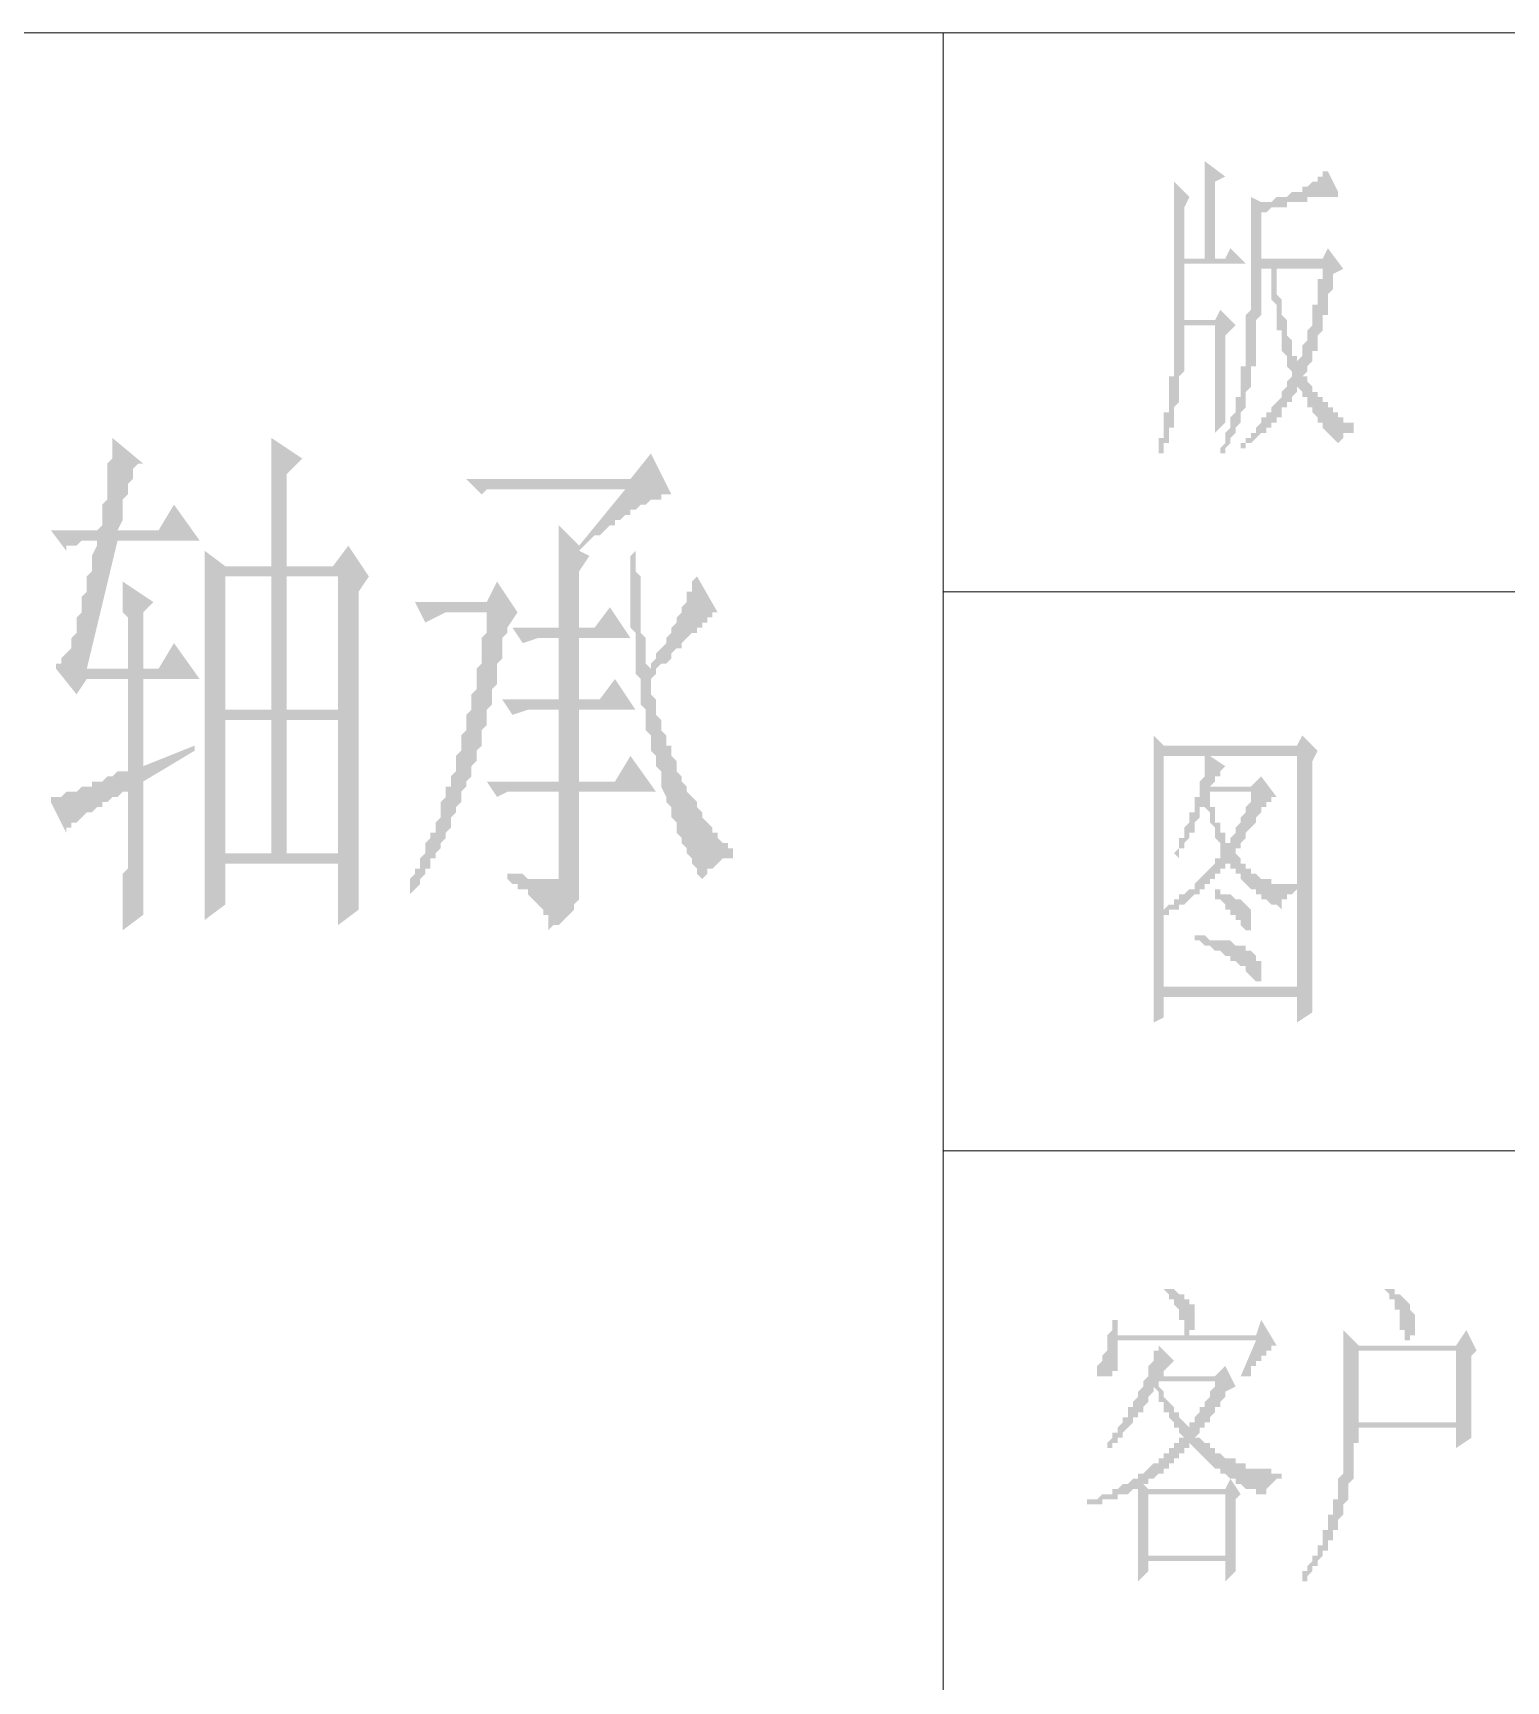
# Model space of a CAD drawing. Header units: millimetres. Extents: x 0 to 275, y 0 to 194.
# Drawn here: x 222.22 to 240.46, y 28.14 to 48.56 of the extents above; entities that cross this region are included whole.
import ezdxf

# ---------------------------------------------------------------- set-up
doc = ezdxf.new("R2010")
doc.units = ezdxf.units.MM

msp = doc.modelspace()

# ---------------------------------------------------------------- hatches: boundary and pattern name
h = msp.add_hatch(color=0)
h.paths.add_polyline_path([(236.728, 45.762333), (236.474, 45.762333), (236.474, 46.397333), (236.5375, 46.524333), (236.347, 46.714833), (236.347, 46.651333), (236.347, 46.587833), (236.347, 46.524333), (236.347, 46.460833), (236.347, 46.397333), (236.347, 46.333833), (236.347, 46.270333), (236.347, 46.206833), (236.347, 46.143333), (236.347, 46.079833), (236.347, 46.016333), (236.347, 45.952833), (236.347, 45.889333), (236.347, 45.825833), (236.347, 45.762333), (236.347, 45.698833), (236.347, 45.635333), (236.347, 45.571833), (236.347, 45.508333), (236.347, 45.444833), (236.347, 45.381333), (236.347, 45.317833), (236.347, 45.254333), (236.347, 45.190833), (236.347, 45.127333), (236.347, 45.063833), (236.347, 45.000333), (236.347, 44.936833), (236.347, 44.873333), (236.347, 44.809833), (236.347, 44.746333), (236.347, 44.682833), (236.347, 44.619333), (236.347, 44.555833), (236.347, 44.492333), (236.347, 44.428833), (236.347, 44.365333), (236.347, 44.301833), (236.2835, 44.301833), (236.2835, 44.238333), (236.2835, 44.174833), (236.2835, 44.111333), (236.2835, 44.047833), (236.2835, 43.984333), (236.2835, 43.920833), (236.2835, 43.857333), (236.22, 43.857333), (236.22, 43.793833), (236.22, 43.730333), (236.22, 43.666833), (236.22, 43.603333), (236.22, 43.539833), (236.1565, 43.539833), (236.1565, 43.476333), (236.1565, 43.412833), (236.1565, 43.349333), (236.22, 43.349333), (236.22, 43.412833), (236.22, 43.476333), (236.2835, 43.476333), (236.2835, 43.539833), (236.2835, 43.603333), (236.2835, 43.666833), (236.347, 43.666833), (236.347, 43.730333), (236.347, 43.793833), (236.347, 43.857333), (236.347, 43.920833), (236.4105, 43.984333), (236.4105, 44.047833), (236.4105, 44.111333), (236.4105, 44.174833), (236.4105, 44.238333), (236.4105, 44.301833), (236.474, 44.365333), (236.474, 44.428833), (236.474, 44.492333), (236.474, 44.555833), (236.474, 44.619333), (236.474, 44.682833), (236.474, 44.746333), (236.474, 44.809833), (236.474, 44.873333), (236.474, 44.936833), (236.855, 44.936833), (236.855, 43.603333), (236.982, 43.730333), (236.982, 43.793833), (236.982, 43.857333), (236.982, 43.920833), (236.982, 43.984333), (236.982, 44.047833), (236.982, 44.111333), (236.982, 44.174833), (236.982, 44.238333), (236.982, 44.301833), (236.982, 44.365333), (236.982, 44.428833), (236.982, 44.492333), (236.982, 44.555833), (236.982, 44.619333), (236.982, 44.682833), (236.982, 44.746333), (236.982, 44.809833), (237.109, 44.936833), (236.9185, 45.127333), (236.855, 45.000333), (236.474, 45.000333), (236.474, 45.698833), (237.236, 45.698833), (237.0455, 45.889333), (236.982, 45.762333), (236.855, 45.762333), (236.855, 46.714833), (236.982, 46.778333), (236.728, 46.968833), (236.728, 46.905333), (236.728, 46.841833), (236.728, 46.778333), (236.728, 46.714833), (236.728, 46.651333), (236.728, 46.587833), (236.728, 46.524333), (236.728, 46.460833), (236.728, 46.397333), (236.728, 46.333833), (236.728, 46.270333), (236.728, 46.206833), (236.728, 46.143333), (236.728, 46.079833), (236.728, 46.016333), (236.728, 45.952833), (236.728, 45.889333), (236.728, 45.825833)])
h.paths.add_polyline_path([(238.3155, 45.571833), (238.4425, 45.635333), (238.252, 45.889333), (238.1885, 45.762333), (237.4265, 45.762333), (237.4265, 46.333833), (237.49, 46.333833), (237.5535, 46.397333), (237.617, 46.397333), (237.6805, 46.397333), (237.744, 46.397333), (237.744, 46.460833), (237.8075, 46.460833), (237.871, 46.460833), (237.9345, 46.460833), (237.998, 46.460833), (237.998, 46.524333), (238.0615, 46.524333), (238.125, 46.524333), (238.1885, 46.524333), (238.252, 46.524333), (238.3155, 46.524333), (238.379, 46.524333), (238.379, 46.587833), (238.252, 46.841833), (238.1885, 46.841833), (238.1885, 46.778333), (238.125, 46.778333), (238.125, 46.714833), (238.0615, 46.714833), (237.998, 46.651333), (237.9345, 46.651333), (237.9345, 46.587833), (237.871, 46.587833), (237.8075, 46.587833), (237.744, 46.524333), (237.6805, 46.524333), (237.617, 46.524333), (237.5535, 46.460833), (237.49, 46.460833), (237.4265, 46.460833), (237.2995, 46.524333), (237.2995, 46.460833), (237.2995, 46.397333), (237.2995, 46.333833), (237.2995, 46.270333), (237.2995, 46.206833), (237.2995, 46.143333), (237.2995, 46.079833), (237.2995, 46.016333), (237.2995, 45.952833), (237.2995, 45.889333), (237.2995, 45.825833), (237.2995, 45.762333), (237.2995, 45.698833), (237.2995, 45.635333), (237.2995, 45.571833), (237.2995, 45.508333), (237.2995, 45.444833), (237.2995, 45.381333), (237.2995, 45.317833), (237.2995, 45.254333), (237.2995, 45.190833), (237.2995, 45.127333), (237.236, 45.063833), (237.236, 45.000333), (237.236, 44.936833), (237.236, 44.873333), (237.236, 44.809833), (237.236, 44.746333), (237.236, 44.682833), (237.236, 44.619333), (237.236, 44.555833), (237.236, 44.492333), (237.236, 44.428833), (237.1725, 44.428833), (237.1725, 44.365333), (237.1725, 44.301833), (237.1725, 44.238333), (237.1725, 44.174833), (237.1725, 44.111333), (237.1725, 44.047833), (237.109, 44.047833), (237.109, 43.984333), (237.109, 43.920833), (237.109, 43.857333), (237.0455, 43.793833), (237.0455, 43.730333), (237.0455, 43.666833), (236.982, 43.603333), (236.982, 43.539833), (236.982, 43.476333), (236.9185, 43.412833), (236.9185, 43.349333), (236.982, 43.349333), (236.982, 43.412833), (237.0455, 43.476333), (237.0455, 43.539833), (237.109, 43.603333), (237.109, 43.666833), (237.1725, 43.730333), (237.1725, 43.793833), (237.1725, 43.857333), (237.236, 43.920833), (237.236, 43.984333), (237.236, 44.047833), (237.236, 44.111333), (237.2995, 44.174833), (237.2995, 44.238333), (237.2995, 44.301833), (237.2995, 44.365333), (237.2995, 44.428833), (237.363, 44.428833), (237.363, 44.492333), (237.363, 44.555833), (237.363, 44.619333), (237.363, 44.682833), (237.363, 44.746333), (237.363, 44.809833), (237.363, 44.873333), (237.363, 44.936833), (237.363, 45.000333), (237.4265, 45.063833), (237.4265, 45.127333), (237.4265, 45.190833), (237.4265, 45.254333), (237.4265, 45.317833), (237.4265, 45.381333), (237.4265, 45.444833), (237.4265, 45.508333), (237.4265, 45.571833), (237.4265, 45.635333), (237.5535, 45.635333), (237.5535, 45.571833), (237.5535, 45.508333), (237.5535, 45.444833), (237.5535, 45.381333), (237.5535, 45.317833), (237.5535, 45.254333), (237.617, 45.190833), (237.617, 45.127333), (237.617, 45.063833), (237.617, 45.000333), (237.617, 44.936833), (237.617, 44.873333), (237.6805, 44.873333), (237.6805, 44.809833), (237.6805, 44.746333), (237.6805, 44.682833), (237.6805, 44.619333), (237.744, 44.555833), (237.744, 44.492333), (237.744, 44.428833), (237.8075, 44.365333), (237.8075, 44.301833), (237.744, 44.238333), (237.744, 44.174833), (237.6805, 44.111333), (237.6805, 44.047833), (237.617, 43.984333), (237.5535, 43.920833), (237.5535, 43.857333), (237.49, 43.857333), (237.49, 43.793833), (237.4265, 43.793833), (237.4265, 43.730333), (237.363, 43.666833), (237.363, 43.603333), (237.2995, 43.603333), (237.2995, 43.539833), (237.236, 43.539833), (237.236, 43.476333), (237.1725, 43.476333), (237.1725, 43.412833), (237.236, 43.412833), (237.236, 43.476333), (237.2995, 43.476333), (237.363, 43.539833), (237.4265, 43.603333), (237.49, 43.603333), (237.49, 43.666833), (237.5535, 43.666833), (237.5535, 43.730333), (237.617, 43.730333), (237.617, 43.793833), (237.6805, 43.793833), (237.6805, 43.857333), (237.6805, 43.920833), (237.744, 43.920833), (237.744, 43.984333), (237.8075, 43.984333), (237.8075, 44.047833), (237.871, 44.111333), (237.871, 44.174833), (237.9345, 44.111333), (237.9345, 44.047833), (237.998, 44.047833), (237.998, 43.984333), (237.998, 43.920833), (238.0615, 43.920833), (238.0615, 43.857333), (238.125, 43.793833), (238.125, 43.730333), (238.1885, 43.730333), (238.1885, 43.666833), (238.252, 43.603333), (238.3155, 43.539833), (238.379, 43.476333), (238.4425, 43.539833), (238.4425, 43.603333), (238.506, 43.603333), (238.5695, 43.603333), (238.5695, 43.666833), (238.5695, 43.730333), (238.506, 43.730333), (238.4425, 43.730333), (238.4425, 43.793833), (238.379, 43.793833), (238.379, 43.857333), (238.3155, 43.857333), (238.3155, 43.920833), (238.252, 43.920833), (238.252, 43.984333), (238.1885, 43.984333), (238.1885, 44.047833), (238.125, 44.047833), (238.125, 44.111333), (238.0615, 44.111333), (238.0615, 44.174833), (237.998, 44.238333), (237.998, 44.301833), (237.9345, 44.301833), (237.998, 44.365333), (237.998, 44.428833), (238.0615, 44.492333), (238.0615, 44.555833), (238.0615, 44.619333), (238.125, 44.619333), (238.125, 44.682833), (238.125, 44.746333), (238.125, 44.809833), (238.1885, 44.873333), (238.1885, 44.936833), (238.1885, 45.000333), (238.1885, 45.063833), (238.252, 45.063833), (238.252, 45.127333), (238.252, 45.190833), (238.252, 45.254333), (238.252, 45.317833), (238.3155, 45.381333), (238.3155, 45.444833), (238.3155, 45.508333)])
h.paths.add_polyline_path([(237.617, 45.635333), (238.1885, 45.635333), (238.1885, 45.571833), (238.1885, 45.508333), (238.125, 45.508333), (238.125, 45.444833), (238.125, 45.381333), (238.125, 45.317833), (238.125, 45.254333), (238.125, 45.190833), (238.0615, 45.190833), (238.0615, 45.127333), (238.0615, 45.063833), (238.0615, 45.000333), (238.0615, 44.936833), (237.998, 44.873333), (237.998, 44.809833), (237.998, 44.746333), (237.9345, 44.682833), (237.9345, 44.619333), (237.9345, 44.555833), (237.871, 44.492333), (237.871, 44.555833), (237.8075, 44.555833), (237.8075, 44.619333), (237.8075, 44.682833), (237.8075, 44.746333), (237.744, 44.809833), (237.744, 44.873333), (237.744, 44.936833), (237.744, 45.000333), (237.6805, 45.063833), (237.6805, 45.127333), (237.6805, 45.190833), (237.6805, 45.254333), (237.617, 45.317833), (237.617, 45.381333), (237.617, 45.444833), (237.617, 45.508333), (237.617, 45.571833)])
h = msp.add_hatch(color=0)
h.paths.add_polyline_path([(225.3615, 40.047333), (225.9965, 40.047333), (225.9965, 38.396333), (225.3615, 38.396333)])
h.paths.add_polyline_path([(226.2505, 38.396333), (226.2505, 41.634833), (226.3775, 41.825333), (226.1235, 42.206333), (225.933, 41.952333), (225.3615, 41.952333), (225.3615, 43.095333), (225.552, 43.285833), (225.171, 43.539833), (225.171, 43.476333), (225.171, 43.412833), (225.171, 43.349333), (225.171, 43.285833), (225.171, 43.222333), (225.171, 43.158833), (225.171, 43.095333), (225.171, 43.031833), (225.171, 42.968333), (225.171, 42.904833), (225.171, 42.841333), (225.171, 42.777833), (225.171, 42.714333), (225.171, 42.650833), (225.171, 42.523833), (225.171, 42.460333), (225.171, 42.396833), (225.171, 42.333333), (225.171, 42.206333), (225.171, 42.142833), (225.171, 42.079333), (225.171, 41.952333), (224.5995, 41.952333), (224.3455, 42.142833), (224.3455, 42.079333), (224.3455, 42.015833), (224.3455, 41.952333), (224.3455, 41.888833), (224.3455, 41.825333), (224.3455, 41.761833), (224.3455, 41.698333), (224.3455, 41.634833), (224.3455, 41.571333), (224.3455, 41.507833), (224.3455, 41.444333), (224.3455, 41.380833), (224.3455, 41.317333), (224.3455, 41.253833), (224.3455, 41.190333), (224.3455, 41.126833), (224.3455, 41.063333), (224.3455, 40.999833), (224.3455, 40.936333), (224.3455, 40.872833), (224.3455, 40.809333), (224.3455, 40.745833), (224.3455, 40.618833), (224.3455, 40.555333), (224.3455, 40.491833), (224.3455, 40.428333), (224.3455, 40.364833), (224.3455, 40.237833), (224.3455, 40.174333), (224.3455, 40.110833), (224.3455, 39.983833), (224.3455, 39.920333), (224.3455, 39.856833), (224.3455, 39.729833), (224.3455, 39.666333), (224.3455, 39.602833), (224.3455, 39.475833), (224.3455, 39.412333), (224.3455, 39.348833), (224.3455, 39.285333), (224.3455, 39.221833), (224.3455, 39.158333), (224.3455, 39.031333), (224.3455, 38.967833), (224.3455, 38.904333), (224.3455, 38.840833), (224.3455, 38.777333), (224.3455, 38.713833), (224.3455, 38.650333), (224.3455, 38.586833), (224.3455, 38.523333), (224.3455, 38.459833), (224.3455, 38.396333), (224.3455, 38.332833), (224.3455, 38.269333), (224.3455, 38.205833), (224.3455, 38.142333), (224.3455, 38.078833), (224.3455, 38.015333), (224.3455, 37.951833), (224.3455, 37.888333), (224.3455, 37.824833), (224.3455, 37.761333), (224.3455, 37.697833), (224.3455, 37.634333), (224.3455, 37.570833), (224.5995, 37.761333), (224.5995, 38.269333), (225.9965, 38.269333), (225.9965, 37.507333), (226.2505, 37.697833)])
h.paths.add_polyline_path([(224.5995, 41.825333), (225.171, 41.825333), (225.171, 40.174333), (224.5995, 40.174333)])
h.paths.add_polyline_path([(225.3615, 41.825333), (225.9965, 41.825333), (225.9965, 40.174333), (225.3615, 40.174333)])
h.paths.add_polyline_path([(224.5995, 40.047333), (225.171, 40.047333), (225.171, 38.396333), (224.5995, 38.396333)])
h.paths.add_polyline_path([(223.5835, 39.285333), (224.2185, 39.666333), (224.2185, 39.729833), (223.5835, 39.475833), (223.5835, 40.555333), (224.282, 40.555333), (223.9645, 40.999833), (223.774, 40.682333), (223.5835, 40.682333), (223.5835, 41.380833), (223.7105, 41.507833), (223.3295, 41.761833), (223.3295, 41.698333), (223.3295, 41.634833), (223.3295, 41.571333), (223.3295, 41.507833), (223.3295, 41.444333), (223.3295, 41.380833), (223.393, 41.317333), (223.393, 41.253833), (223.393, 41.190333), (223.393, 41.126833), (223.393, 41.063333), (223.393, 40.999833), (223.393, 40.936333), (223.393, 40.872833), (223.393, 40.809333), (223.393, 40.745833), (223.393, 40.682333), (222.885, 40.682333), (223.266, 42.269833), (224.282, 42.269833), (223.9645, 42.714333), (223.774, 42.396833), (223.266, 42.396833), (223.3295, 42.523833), (223.3295, 42.587333), (223.3295, 42.714333), (223.3295, 42.777833), (223.393, 42.841333), (223.393, 42.904833), (223.393, 42.968333), (223.4565, 43.031833), (223.4565, 43.095333), (223.4565, 43.158833), (223.52, 43.222333), (223.5835, 43.222333), (223.2025, 43.539833), (223.2025, 43.476333), (223.2025, 43.412833), (223.2025, 43.349333), (223.2025, 43.285833), (223.139, 43.222333), (223.139, 43.158833), (223.139, 43.095333), (223.139, 43.031833), (223.139, 42.968333), (223.139, 42.904833), (223.139, 42.841333), (223.139, 42.777833), (223.0755, 42.714333), (223.0755, 42.650833), (223.0755, 42.587333), (223.0755, 42.523833), (223.0755, 42.460333), (223.012, 42.396833), (222.4405, 42.396833), (222.631, 42.142833), (222.631, 42.206333), (222.6945, 42.206333), (222.758, 42.206333), (222.8215, 42.269833), (222.885, 42.269833), (222.9485, 42.269833), (223.012, 42.269833), (223.012, 42.206333), (222.9485, 42.079333), (222.9485, 42.015833), (222.9485, 41.952333), (222.9485, 41.888833), (222.885, 41.825333), (222.885, 41.761833), (222.885, 41.698333), (222.885, 41.634833), (222.8215, 41.571333), (222.8215, 41.507833), (222.8215, 41.444333), (222.8215, 41.380833), (222.758, 41.317333), (222.758, 41.253833), (222.758, 41.190333), (222.758, 41.126833), (222.6945, 41.063333), (222.6945, 40.999833), (222.6945, 40.936333), (222.631, 40.872833), (222.5675, 40.809333), (222.5675, 40.745833), (222.504, 40.745833), (222.504, 40.682333), (222.758, 40.364833), (222.885, 40.555333), (223.393, 40.555333), (223.393, 39.412333), (223.3295, 39.412333), (223.266, 39.412333), (223.2025, 39.348833), (223.139, 39.348833), (223.0755, 39.285333), (223.012, 39.285333), (222.9485, 39.285333), (222.9485, 39.221833), (222.885, 39.221833), (222.8215, 39.221833), (222.758, 39.158333), (222.6945, 39.158333), (222.631, 39.158333), (222.5675, 39.094833), (222.504, 39.094833), (222.4405, 39.094833), (222.4405, 39.031333), (222.631, 38.650333), (222.631, 38.713833), (222.6945, 38.713833), (222.6945, 38.777333), (222.758, 38.777333), (222.8215, 38.840833), (222.885, 38.904333), (222.9485, 38.904333), (223.012, 38.967833), (223.0755, 38.967833), (223.0755, 39.031333), (223.139, 39.031333), (223.2025, 39.094833), (223.266, 39.094833), (223.3295, 39.158333), (223.393, 39.158333), (223.393, 39.094833), (223.393, 39.031333), (223.393, 38.967833), (223.393, 38.904333), (223.393, 38.840833), (223.393, 38.777333), (223.393, 38.713833), (223.393, 38.650333), (223.393, 38.586833), (223.393, 38.523333), (223.393, 38.459833), (223.393, 38.396333), (223.393, 38.332833), (223.393, 38.269333), (223.393, 38.205833), (223.3295, 38.142333), (223.3295, 38.015333), (223.3295, 37.951833), (223.3295, 37.888333), (223.3295, 37.824833), (223.3295, 37.761333), (223.3295, 37.697833), (223.3295, 37.634333), (223.3295, 37.507333), (223.3295, 37.443833), (223.5835, 37.634333), (223.5835, 37.697833), (223.5835, 37.761333), (223.5835, 37.824833), (223.5835, 37.888333), (223.5835, 37.951833), (223.5835, 38.015333), (223.5835, 38.078833), (223.5835, 38.142333), (223.5835, 38.205833), (223.5835, 38.269333), (223.5835, 38.332833), (223.5835, 38.396333), (223.5835, 38.459833), (223.5835, 38.586833), (223.5835, 38.650333), (223.5835, 38.713833), (223.5835, 38.777333), (223.5835, 38.904333), (223.5835, 38.967833), (223.5835, 39.094833), (223.5835, 39.158333), (223.5835, 39.221833)])
h = msp.add_hatch(color=0)
h.paths.add_polyline_path([(228.092, 41.190333), (228.219, 41.380833), (227.965, 41.761833), (227.838, 41.507833), (226.949, 41.507833), (227.076, 41.253833), (227.33, 41.380833), (227.838, 41.380833), (227.838, 41.253833), (227.838, 41.190333), (227.838, 41.126833), (227.7745, 41.063333), (227.7745, 40.999833), (227.7745, 40.936333), (227.7745, 40.872833), (227.7745, 40.809333), (227.7745, 40.745833), (227.711, 40.682333), (227.711, 40.618833), (227.711, 40.555333), (227.711, 40.491833), (227.711, 40.428333), (227.6475, 40.364833), (227.6475, 40.301333), (227.6475, 40.237833), (227.6475, 40.174333), (227.584, 40.110833), (227.584, 40.047333), (227.584, 39.983833), (227.584, 39.920333), (227.5205, 39.856833), (227.5205, 39.793333), (227.5205, 39.729833), (227.5205, 39.666333), (227.457, 39.602833), (227.457, 39.539333), (227.457, 39.475833), (227.457, 39.412333), (227.3935, 39.348833), (227.3935, 39.285333), (227.3935, 39.221833), (227.33, 39.221833), (227.33, 39.158333), (227.33, 39.094833), (227.2665, 39.031333), (227.2665, 38.967833), (227.2665, 38.904333), (227.2665, 38.840833), (227.203, 38.777333), (227.203, 38.713833), (227.203, 38.650333), (227.1395, 38.650333), (227.1395, 38.586833), (227.076, 38.523333), (227.076, 38.459833), (227.076, 38.396333), (227.0125, 38.332833), (227.0125, 38.269333), (227.0125, 38.205833), (226.949, 38.205833), (226.949, 38.142333), (226.8855, 38.078833), (226.8855, 38.015333), (226.8855, 37.951833), (226.8855, 37.888333), (226.949, 37.951833), (227.0125, 38.015333), (227.0125, 38.078833), (227.076, 38.142333), (227.076, 38.205833), (227.1395, 38.205833), (227.1395, 38.269333), (227.1395, 38.332833), (227.203, 38.332833), (227.203, 38.396333), (227.2665, 38.459833), (227.2665, 38.523333), (227.33, 38.586833), (227.33, 38.650333), (227.3935, 38.713833), (227.3935, 38.777333), (227.3935, 38.840833), (227.457, 38.904333), (227.457, 38.967833), (227.5205, 39.031333), (227.5205, 39.094833), (227.5205, 39.158333), (227.584, 39.221833), (227.584, 39.285333), (227.6475, 39.348833), (227.6475, 39.412333), (227.6475, 39.475833), (227.711, 39.539333), (227.711, 39.602833), (227.711, 39.666333), (227.7745, 39.729833), (227.7745, 39.793333), (227.7745, 39.856833), (227.7745, 39.920333), (227.838, 39.983833), (227.838, 40.047333), (227.838, 40.110833), (227.838, 40.174333), (227.9015, 40.237833), (227.9015, 40.301333), (227.9015, 40.364833), (227.9015, 40.428333), (227.965, 40.491833), (227.965, 40.555333), (227.965, 40.618833), (227.965, 40.745833), (228.0285, 40.809333), (228.0285, 40.872833), (228.0285, 40.936333), (228.0285, 40.999833), (228.0285, 41.063333), (228.092, 41.126833)])
h.paths.add_polyline_path([(229.616, 42.079333), (229.616, 42.015833), (229.616, 41.952333), (229.616, 41.888833), (229.616, 41.825333), (229.616, 41.761833), (229.616, 41.698333), (229.616, 41.634833), (229.616, 41.507833), (229.616, 41.444333), (229.616, 41.380833), (229.616, 41.317333), (229.616, 41.253833), (229.616, 41.190333), (229.6795, 41.126833), (229.6795, 41.063333), (229.6795, 40.999833), (229.6795, 40.936333), (229.6795, 40.872833), (229.6795, 40.809333), (229.6795, 40.745833), (229.6795, 40.682333), (229.6795, 40.618833), (229.743, 40.555333), (229.743, 40.491833), (229.743, 40.428333), (229.743, 40.364833), (229.743, 40.301333), (229.743, 40.237833), (229.8065, 40.174333), (229.8065, 40.110833), (229.8065, 40.047333), (229.8065, 39.983833), (229.8065, 39.920333), (229.87, 39.856833), (229.87, 39.793333), (229.87, 39.729833), (229.87, 39.666333), (229.9335, 39.602833), (229.9335, 39.539333), (229.9335, 39.475833), (229.997, 39.412333), (229.997, 39.348833), (229.997, 39.285333), (229.997, 39.221833), (230.0605, 39.094833), (230.0605, 39.031333), (230.124, 38.967833), (230.124, 38.904333), (230.124, 38.840833), (230.1875, 38.777333), (230.1875, 38.713833), (230.1875, 38.650333), (230.251, 38.586833), (230.251, 38.523333), (230.3145, 38.459833), (230.3145, 38.396333), (230.378, 38.332833), (230.378, 38.269333), (230.4415, 38.205833), (230.4415, 38.142333), (230.505, 38.078833), (230.5685, 38.142333), (230.5685, 38.205833), (230.632, 38.205833), (230.6955, 38.269333), (230.759, 38.332833), (230.8225, 38.332833), (230.886, 38.332833), (230.886, 38.396333), (230.886, 38.459833), (230.8225, 38.459833), (230.8225, 38.523333), (230.759, 38.523333), (230.6955, 38.586833), (230.6955, 38.650333), (230.632, 38.650333), (230.632, 38.713833), (230.5685, 38.777333), (230.505, 38.840833), (230.505, 38.904333), (230.4415, 38.967833), (230.4415, 39.031333), (230.378, 39.094833), (230.3145, 39.158333), (230.3145, 39.221833), (230.251, 39.285333), (230.251, 39.348833), (230.1875, 39.412333), (230.1875, 39.475833), (230.1875, 39.539333), (230.124, 39.602833), (230.124, 39.666333), (230.124, 39.729833), (230.0605, 39.729833), (230.0605, 39.793333), (230.0605, 39.856833), (229.997, 39.920333), (229.997, 39.983833), (229.997, 40.047333), (229.9335, 40.110833), (229.9335, 40.174333), (229.9335, 40.237833), (229.9335, 40.301333), (229.87, 40.364833), (229.87, 40.428333), (229.87, 40.491833), (229.87, 40.555333), (229.9335, 40.618833), (229.9335, 40.682333), (229.997, 40.745833), (230.0605, 40.745833), (230.124, 40.809333), (230.124, 40.872833), (230.1875, 40.936333), (230.251, 40.936333), (230.251, 40.999833), (230.3145, 41.063333), (230.378, 41.126833), (230.4415, 41.126833), (230.4415, 41.190333), (230.505, 41.190333), (230.505, 41.253833), (230.5685, 41.253833), (230.5685, 41.317333), (230.632, 41.317333), (230.632, 41.380833), (230.6955, 41.380833), (230.4415, 41.825333), (230.378, 41.761833), (230.378, 41.698333), (230.378, 41.634833), (230.3145, 41.634833), (230.3145, 41.571333), (230.3145, 41.507833), (230.251, 41.444333), (230.251, 41.380833), (230.1875, 41.317333), (230.1875, 41.253833), (230.124, 41.190333), (230.124, 41.126833), (230.0605, 41.063333), (230.0605, 40.999833), (229.997, 40.936333), (229.9335, 40.872833), (229.9335, 40.809333), (229.87, 40.745833), (229.87, 40.682333), (229.8065, 40.745833), (229.8065, 40.809333), (229.8065, 40.872833), (229.8065, 40.936333), (229.8065, 40.999833), (229.8065, 41.063333), (229.743, 41.126833), (229.743, 41.190333), (229.743, 41.253833), (229.743, 41.317333), (229.743, 41.380833), (229.743, 41.444333), (229.743, 41.507833), (229.743, 41.571333), (229.743, 41.634833), (229.743, 41.698333), (229.743, 41.761833), (229.743, 41.825333), (229.6795, 41.888833), (229.6795, 41.952333), (229.6795, 42.015833), (229.6795, 42.079333), (229.6795, 42.142833)])
h.paths.add_polyline_path([(228.727, 41.190333), (228.1555, 41.190333), (228.2825, 40.999833), (228.473, 41.063333), (228.727, 41.063333), (228.727, 40.301333), (228.0285, 40.301333), (228.1555, 40.110833), (228.346, 40.174333), (228.727, 40.174333), (228.727, 39.285333), (227.838, 39.285333), (227.965, 39.094833), (228.092, 39.158333), (228.727, 39.158333), (228.727, 38.205833), (228.727, 38.142333), (228.727, 38.078833), (228.6635, 38.078833), (228.6, 38.078833), (228.5365, 38.078833), (228.473, 38.078833), (228.4095, 38.078833), (228.346, 38.078833), (228.2825, 38.142333), (228.219, 38.142333), (228.1555, 38.142333), (228.092, 38.142333), (228.092, 38.078833), (228.1555, 38.015333), (228.219, 38.015333), (228.219, 37.951833), (228.2825, 37.951833), (228.346, 37.951833), (228.346, 37.888333), (228.4095, 37.824833), (228.473, 37.761333), (228.5365, 37.697833), (228.5365, 37.634333), (228.6, 37.634333), (228.6, 37.570833), (228.6, 37.507333), (228.6, 37.443833), (228.6635, 37.507333), (228.727, 37.507333), (228.7905, 37.570833), (228.854, 37.634333), (228.9175, 37.697833), (228.9175, 37.761333), (228.981, 37.824833), (228.981, 37.888333), (228.981, 37.951833), (228.981, 38.015333), (228.981, 38.078833), (228.981, 39.158333), (229.9335, 39.158333), (229.616, 39.602833), (229.4255, 39.285333), (228.981, 39.285333), (228.981, 40.174333), (229.6795, 40.174333), (229.4255, 40.555333), (229.235, 40.301333), (228.981, 40.301333), (228.981, 41.063333), (229.616, 41.063333), (229.362, 41.444333), (229.1715, 41.190333), (228.981, 41.190333), (228.981, 41.888833), (229.108, 42.079333), (228.981, 42.142833), (229.0445, 42.206333), (229.108, 42.269833), (229.1715, 42.333333), (229.235, 42.333333), (229.2985, 42.396833), (229.362, 42.460333), (229.4255, 42.460333), (229.4255, 42.523833), (229.489, 42.523833), (229.5525, 42.587333), (229.616, 42.587333), (229.616, 42.650833), (229.6795, 42.650833), (229.743, 42.714333), (229.8065, 42.714333), (229.87, 42.777833), (229.9335, 42.777833), (229.997, 42.777833), (229.997, 42.841333), (230.0605, 42.841333), (230.124, 42.841333), (229.87, 43.349333), (229.616, 43.031833), (227.584, 43.031833), (227.7745, 42.841333), (227.838, 42.904833), (227.9015, 42.904833), (227.965, 42.904833), (228.0285, 42.904833), (228.092, 42.904833), (229.5525, 42.904833), (228.981, 42.206333), (228.727, 42.460333), (228.727, 42.396833), (228.727, 42.333333), (228.727, 42.269833), (228.727, 42.206333), (228.727, 42.142833), (228.727, 42.079333), (228.727, 42.015833), (228.727, 41.952333), (228.727, 41.825333), (228.727, 41.761833), (228.727, 41.698333), (228.727, 41.634833), (228.727, 41.507833), (228.727, 41.444333), (228.727, 41.380833), (228.727, 41.253833)])
h = msp.add_hatch(color=0)
h.paths.add_polyline_path([(238.0615, 39.539333), (238.125, 39.666333), (237.9345, 39.856833), (237.871, 39.729833), (236.22, 39.729833), (236.093, 39.856833), (236.093, 39.793333), (236.093, 39.729833), (236.093, 39.666333), (236.093, 39.602833), (236.093, 39.539333), (236.093, 39.475833), (236.093, 39.412333), (236.093, 39.348833), (236.093, 39.285333), (236.093, 39.221833), (236.093, 36.935833), (236.093, 36.872333), (236.093, 36.808833), (236.093, 36.745333), (236.093, 36.681833), (236.093, 36.618333), (236.093, 36.554833), (236.093, 36.491333), (236.093, 36.427833), (236.093, 36.364333), (236.093, 36.300833), (236.22, 36.364333), (236.22, 36.618333), (237.871, 36.618333), (237.871, 36.300833), (238.0615, 36.427833), (238.0615, 36.491333), (238.0615, 36.554833), (238.0615, 36.618333), (238.0615, 36.681833), (238.0615, 36.745333), (238.0615, 36.808833), (238.0615, 36.872333), (238.0615, 36.935833), (238.0615, 36.999333)])
h.paths.add_polyline_path([(236.22, 39.602833), (236.728, 39.602833), (236.728, 39.539333), (236.728, 39.475833), (236.728, 39.412333), (236.728, 39.348833), (236.6645, 39.285333), (236.6645, 39.221833), (236.6645, 39.158333), (236.6645, 39.094833), (236.601, 39.094833), (236.601, 39.031333), (236.601, 38.967833), (236.601, 38.904333), (236.5375, 38.904333), (236.5375, 38.840833), (236.5375, 38.777333), (236.474, 38.713833), (236.474, 38.650333), (236.474, 38.586833), (236.4105, 38.586833), (236.4105, 38.523333), (236.4105, 38.459833), (236.347, 38.396333), (236.4105, 38.332833), (236.4105, 38.396333), (236.4105, 38.459833), (236.474, 38.459833), (236.474, 38.523333), (236.5375, 38.586833), (236.5375, 38.650333), (236.601, 38.650333), (236.601, 38.713833), (236.601, 38.777333), (236.6645, 38.840833), (236.6645, 38.904333), (236.6645, 38.967833), (236.728, 38.967833), (236.728, 39.031333), (236.728, 38.967833), (236.7915, 38.904333), (236.7915, 38.840833), (236.7915, 38.777333), (236.855, 38.713833), (236.855, 38.650333), (236.855, 38.586833), (236.9185, 38.523333), (236.9185, 38.459833), (236.9185, 38.396333), (236.982, 38.396333), (236.9185, 38.396333), (236.9185, 38.332833), (236.855, 38.332833), (236.855, 38.269333), (236.7915, 38.205833), (236.728, 38.142333), (236.6645, 38.078833), (236.601, 38.015333), (236.601, 37.951833), (236.5375, 37.951833), (236.474, 37.888333), (236.4105, 37.888333), (236.4105, 37.824833), (236.347, 37.824833), (236.347, 37.761333), (236.2835, 37.761333), (236.22, 37.697833)])
h.paths.add_polyline_path([(236.22, 36.745333), (236.22, 37.634333), (236.2835, 37.634333), (236.2835, 37.697833), (236.347, 37.697833), (236.4105, 37.697833), (236.4105, 37.761333), (236.474, 37.761333), (236.5375, 37.824833), (236.601, 37.888333), (236.6645, 37.888333), (236.6645, 37.951833), (236.728, 37.951833), (236.728, 38.015333), (236.7915, 38.015333), (236.7915, 38.078833), (236.855, 38.078833), (236.855, 38.142333), (236.9185, 38.142333), (236.9185, 38.205833), (236.982, 38.205833), (236.982, 38.269333), (237.0455, 38.269333), (237.0455, 38.205833), (237.109, 38.205833), (237.109, 38.142333), (237.1725, 38.142333), (237.1725, 38.078833), (237.236, 38.015333), (237.2995, 37.951833), (237.363, 37.951833), (237.363, 37.888333), (237.4265, 37.888333), (237.4265, 37.824833), (237.49, 37.824833), (237.5535, 37.761333), (237.617, 37.761333), (237.6805, 37.697833), (237.6805, 37.761333), (237.6805, 37.824833), (237.744, 37.824833), (237.744, 37.888333), (237.8075, 37.888333), (237.871, 37.951833), (237.871, 38.015333), (237.8075, 38.015333), (237.744, 38.015333), (237.6805, 38.015333), (237.617, 38.015333), (237.5535, 38.015333), (237.5535, 38.078833), (237.49, 38.078833), (237.4265, 38.078833), (237.363, 38.142333), (237.2995, 38.142333), (237.2995, 38.205833), (237.236, 38.205833), (237.236, 38.269333), (237.1725, 38.269333), (237.1725, 38.332833), (237.109, 38.396333), (237.109, 38.459833), (237.1725, 38.459833), (237.1725, 38.523333), (237.236, 38.586833), (237.236, 38.650333), (237.2995, 38.713833), (237.363, 38.777333), (237.363, 38.840833), (237.4265, 38.904333), (237.4265, 38.967833), (237.49, 38.967833), (237.49, 39.031333), (237.5535, 39.031333), (237.5535, 39.094833), (237.617, 39.094833), (237.4265, 39.348833), (237.2995, 39.221833), (236.7915, 39.221833), (236.855, 39.285333), (236.855, 39.348833), (236.9185, 39.348833), (236.9185, 39.412333), (236.982, 39.475833), (236.7915, 39.602833), (237.871, 39.602833), (237.871, 36.745333)])
h.paths.add_polyline_path([(236.7915, 39.158333), (237.2995, 39.158333), (237.2995, 39.094833), (237.2995, 39.031333), (237.236, 38.967833), (237.236, 38.904333), (237.1725, 38.840833), (237.1725, 38.777333), (237.109, 38.713833), (237.109, 38.650333), (237.0455, 38.586833), (237.0455, 38.523333), (236.982, 38.523333), (236.982, 38.586833), (236.982, 38.650333), (236.9185, 38.650333), (236.9185, 38.713833), (236.9185, 38.777333), (236.855, 38.777333), (236.855, 38.840833), (236.855, 38.904333), (236.855, 38.967833), (236.7915, 38.967833), (236.7915, 39.031333), (236.7915, 39.094833)])
h.paths.add_polyline_path([(236.855, 37.951833), (236.855, 37.888333), (236.855, 37.824833), (236.9185, 37.824833), (236.982, 37.761333), (236.982, 37.697833), (237.0455, 37.697833), (237.0455, 37.634333), (237.109, 37.634333), (237.109, 37.570833), (237.1725, 37.570833), (237.1725, 37.507333), (237.236, 37.443833), (237.2995, 37.443833), (237.2995, 37.507333), (237.2995, 37.570833), (237.2995, 37.634333), (237.2995, 37.697833), (237.236, 37.761333), (237.1725, 37.824833), (237.109, 37.824833), (237.0455, 37.888333), (236.982, 37.888333), (236.9185, 37.888333), (236.9185, 37.951833)])
h.paths.add_polyline_path([(236.601, 37.380333), (236.601, 37.316833), (236.6645, 37.316833), (236.728, 37.253333), (236.7915, 37.253333), (236.855, 37.189833), (236.9185, 37.189833), (236.982, 37.126333), (237.0455, 37.126333), (237.0455, 37.062833), (237.109, 37.062833), (237.1725, 36.999333), (237.236, 36.999333), (237.236, 36.935833), (237.2995, 36.872333), (237.363, 36.808833), (237.4265, 36.808833), (237.4265, 36.872333), (237.4265, 36.935833), (237.4265, 36.999333), (237.4265, 37.062833), (237.363, 37.062833), (237.363, 37.126333), (237.2995, 37.189833), (237.236, 37.189833), (237.236, 37.253333), (237.1725, 37.253333), (237.109, 37.253333), (237.0455, 37.316833), (236.982, 37.316833), (236.9185, 37.316833), (236.855, 37.316833), (236.7915, 37.316833), (236.728, 37.380333), (236.6645, 37.380333)])
h = msp.add_hatch(color=0)
h.paths.add_polyline_path([(236.1565, 31.855833), (236.855, 31.855833), (236.855, 31.792333), (236.7915, 31.728833), (236.7915, 31.665333), (236.728, 31.601833), (236.728, 31.538333), (236.6645, 31.538333), (236.6645, 31.474833), (236.601, 31.411333), (236.601, 31.347833), (236.5375, 31.347833), (236.5375, 31.284333), (236.474, 31.347833), (236.4105, 31.411333), (236.4105, 31.474833), (236.347, 31.474833), (236.347, 31.538333), (236.2835, 31.601833), (236.22, 31.665333), (236.22, 31.728833), (236.1565, 31.792333)])
h.paths.add_polyline_path([(236.0295, 30.458833), (236.982, 30.458833), (236.982, 29.696833), (236.0295, 29.696833)])
h.paths.add_polyline_path([(236.347, 32.109833), (236.1565, 32.300333), (236.1565, 32.236833), (236.093, 32.236833), (236.093, 32.173333), (236.093, 32.109833), (236.0295, 32.046333), (236.0295, 31.982833), (236.0295, 31.919333), (235.966, 31.855833), (235.966, 31.792333), (235.9025, 31.728833), (235.9025, 31.665333), (235.839, 31.601833), (235.839, 31.538333), (235.7755, 31.538333), (235.7755, 31.474833), (235.7755, 31.411333), (235.712, 31.411333), (235.712, 31.347833), (235.6485, 31.284333), (235.6485, 31.220833), (235.585, 31.220833), (235.585, 31.157333), (235.5215, 31.093833), (235.5215, 31.030333), (235.585, 31.030333), (235.585, 31.093833), (235.6485, 31.093833), (235.6485, 31.157333), (235.712, 31.157333), (235.712, 31.220833), (235.7755, 31.284333), (235.839, 31.347833), (235.839, 31.411333), (235.9025, 31.411333), (235.9025, 31.474833), (235.966, 31.474833), (235.966, 31.538333), (236.0295, 31.601833), (236.0295, 31.665333), (236.093, 31.728833), (236.093, 31.792333), (236.1565, 31.728833), (236.1565, 31.665333), (236.1565, 31.601833), (236.22, 31.601833), (236.22, 31.538333), (236.22, 31.474833), (236.2835, 31.474833), (236.2835, 31.411333), (236.347, 31.347833), (236.347, 31.284333), (236.4105, 31.284333), (236.4105, 31.220833), (236.474, 31.157333), (236.4105, 31.157333), (236.4105, 31.093833), (236.347, 31.093833), (236.347, 31.030333), (236.2835, 31.030333), (236.2835, 30.966833), (236.22, 30.966833), (236.22, 30.903333), (236.1565, 30.903333), (236.1565, 30.839833), (236.093, 30.839833), (236.0295, 30.776333), (235.966, 30.712833), (235.9025, 30.712833), (235.9025, 30.649333), (235.839, 30.649333), (235.7755, 30.585833), (235.712, 30.585833), (235.6485, 30.522333), (235.585, 30.522333), (235.585, 30.458833), (235.5215, 30.458833), (235.458, 30.458833), (235.3945, 30.395333), (235.331, 30.395333), (235.2675, 30.395333), (235.2675, 30.331833), (235.331, 30.331833), (235.3945, 30.331833), (235.458, 30.331833), (235.458, 30.395333), (235.5215, 30.395333), (235.585, 30.395333), (235.6485, 30.395333), (235.6485, 30.458833), (235.712, 30.458833), (235.7755, 30.458833), (235.839, 30.522333), (235.9025, 30.522333), (235.9025, 30.458833), (235.9025, 30.395333), (235.9025, 30.331833), (235.9025, 30.268333), (235.9025, 30.204833), (235.9025, 30.141333), (235.9025, 30.077833), (235.9025, 30.014333), (235.9025, 29.950833), (235.9025, 29.887333), (235.9025, 29.823833), (235.9025, 29.760333), (235.9025, 29.696833), (235.9025, 29.633333), (235.9025, 29.569833), (235.9025, 29.506333), (235.9025, 29.442833), (235.9025, 29.379333), (236.0295, 29.506333), (236.0295, 29.633333), (236.982, 29.633333), (236.982, 29.379333), (237.109, 29.506333), (237.109, 29.569833), (237.109, 29.633333), (237.109, 29.696833), (237.109, 29.760333), (237.109, 29.823833), (237.109, 29.887333), (237.109, 29.950833), (237.109, 30.014333), (237.109, 30.077833), (237.109, 30.141333), (237.109, 30.204833), (237.109, 30.268333), (237.109, 30.331833), (237.109, 30.395333), (237.1725, 30.458833), (237.0455, 30.649333), (236.982, 30.522333), (236.0295, 30.522333), (235.966, 30.585833), (236.0295, 30.585833), (236.0295, 30.649333), (236.093, 30.649333), (236.1565, 30.712833), (236.22, 30.712833), (236.22, 30.776333), (236.2835, 30.776333), (236.2835, 30.839833), (236.347, 30.839833), (236.347, 30.903333), (236.4105, 30.903333), (236.4105, 30.966833), (236.474, 30.966833), (236.474, 31.030333), (236.5375, 31.030333), (236.5375, 31.093833), (236.601, 31.030333), (236.6645, 30.966833), (236.728, 30.903333), (236.7915, 30.839833), (236.855, 30.776333), (236.9185, 30.776333), (236.9185, 30.712833), (236.982, 30.712833), (237.0455, 30.649333), (237.109, 30.649333), (237.109, 30.585833), (237.1725, 30.585833), (237.236, 30.522333), (237.2995, 30.522333), (237.363, 30.522333), (237.363, 30.458833), (237.4265, 30.458833), (237.49, 30.458833), (237.49, 30.522333), (237.5535, 30.585833), (237.617, 30.649333), (237.6805, 30.649333), (237.6805, 30.712833), (237.617, 30.712833), (237.5535, 30.712833), (237.5535, 30.776333), (237.49, 30.776333), (237.4265, 30.776333), (237.363, 30.776333), (237.2995, 30.776333), (237.236, 30.776333), (237.236, 30.839833), (237.1725, 30.839833), (237.109, 30.839833), (237.109, 30.903333), (237.0455, 30.903333), (236.982, 30.903333), (236.9185, 30.966833), (236.855, 30.966833), (236.855, 31.030333), (236.7915, 31.030333), (236.7915, 31.093833), (236.728, 31.093833), (236.6645, 31.157333), (236.601, 31.157333), (236.6645, 31.220833), (236.6645, 31.284333), (236.728, 31.284333), (236.728, 31.347833), (236.7915, 31.347833), (236.7915, 31.411333), (236.855, 31.474833), (236.855, 31.538333), (236.9185, 31.538333), (236.9185, 31.601833), (236.982, 31.665333), (236.982, 31.728833), (237.109, 31.792333), (236.982, 32.046333), (236.855, 31.919333), (236.1565, 31.919333), (236.22, 31.919333), (236.22, 31.982833), (236.2835, 32.046333)])
h.paths.add_polyline_path([(236.22, 32.998833), (236.2835, 32.935333), (236.2835, 32.871833), (236.347, 32.871833), (236.347, 32.808333), (236.4105, 32.744833), (236.4105, 32.681333), (236.4105, 32.617833), (236.474, 32.617833), (236.474, 32.554333), (236.474, 32.490833), (236.474, 32.427333), (236.5375, 32.427333), (236.5375, 32.490833), (236.601, 32.490833), (236.601, 32.554333), (236.601, 32.617833), (236.601, 32.681333), (236.601, 32.744833), (236.601, 32.808333), (236.5375, 32.808333), (236.5375, 32.871833), (236.474, 32.871833), (236.474, 32.935333), (236.4105, 32.935333), (236.347, 32.998833), (236.2835, 32.998833)])
h.paths.add_polyline_path([(237.1725, 31.919333), (237.236, 31.919333), (237.2995, 31.919333), (237.2995, 31.982833), (237.2995, 32.046333), (237.363, 32.046333), (237.363, 32.109833), (237.4265, 32.109833), (237.4265, 32.173333), (237.49, 32.173333), (237.49, 32.236833), (237.5535, 32.236833), (237.5535, 32.300333), (237.617, 32.300333), (237.4265, 32.617833), (237.363, 32.427333), (235.6485, 32.427333), (235.6485, 32.617833), (235.585, 32.617833), (235.585, 32.554333), (235.585, 32.490833), (235.5215, 32.427333), (235.5215, 32.363833), (235.5215, 32.300333), (235.5215, 32.236833), (235.458, 32.173333), (235.458, 32.109833), (235.3945, 32.046333), (235.3945, 31.982833), (235.3945, 31.919333), (235.458, 31.919333), (235.5215, 31.919333), (235.585, 31.919333), (235.585, 31.982833), (235.6485, 31.982833), (235.6485, 32.046333), (235.6485, 32.109833), (235.6485, 32.173333), (235.6485, 32.236833), (235.6485, 32.300333), (235.6485, 32.363833), (237.363, 32.363833)])
h = msp.add_hatch(color=0)
h.paths.add_polyline_path([(238.633, 32.236833), (239.8395, 32.236833), (239.8395, 31.347833), (238.633, 31.347833)])
h.paths.add_polyline_path([(239.014, 32.998833), (238.9505, 32.998833), (239.014, 32.935333), (239.014, 32.871833), (239.0775, 32.871833), (239.0775, 32.808333), (239.0775, 32.744833), (239.141, 32.744833), (239.141, 32.681333), (239.141, 32.617833), (239.141, 32.554333), (239.141, 32.490833), (239.2045, 32.490833), (239.2045, 32.427333), (239.2045, 32.363833), (239.268, 32.363833), (239.268, 32.427333), (239.3315, 32.427333), (239.3315, 32.490833), (239.3315, 32.554333), (239.3315, 32.617833), (239.3315, 32.681333), (239.268, 32.744833), (239.268, 32.808333), (239.2045, 32.871833), (239.141, 32.935333), (239.0775, 32.935333), (239.0775, 32.998833)])
h.paths.add_polyline_path([(238.4425, 32.490833), (238.4425, 32.427333), (238.4425, 32.363833), (238.4425, 32.300333), (238.4425, 32.236833), (238.4425, 32.173333), (238.4425, 32.109833), (238.4425, 32.046333), (238.4425, 31.982833), (238.4425, 31.919333), (238.4425, 31.855833), (238.4425, 31.792333), (238.4425, 31.728833), (238.4425, 31.665333), (238.4425, 31.601833), (238.4425, 31.538333), (238.4425, 31.474833), (238.4425, 31.411333), (238.4425, 31.347833), (238.4425, 31.284333), (238.4425, 31.220833), (238.4425, 31.157333), (238.4425, 31.093833), (238.4425, 31.030333), (238.4425, 30.966833), (238.4425, 30.903333), (238.4425, 30.839833), (238.4425, 30.776333), (238.4425, 30.712833), (238.379, 30.649333), (238.379, 30.585833), (238.379, 30.522333), (238.379, 30.458833), (238.379, 30.395333), (238.3155, 30.395333), (238.3155, 30.331833), (238.3155, 30.268333), (238.3155, 30.204833), (238.252, 30.204833), (238.252, 30.141333), (238.252, 30.077833), (238.252, 30.014333), (238.1885, 30.014333), (238.1885, 29.950833), (238.1885, 29.887333), (238.1885, 29.823833), (238.125, 29.823833), (238.125, 29.760333), (238.125, 29.696833), (238.0615, 29.696833), (238.0615, 29.633333), (237.998, 29.569833), (237.998, 29.506333), (237.9345, 29.506333), (237.9345, 29.442833), (237.9345, 29.379333), (237.998, 29.379333), (237.998, 29.442833), (238.0615, 29.506333), (238.0615, 29.569833), (238.125, 29.569833), (238.125, 29.633333), (238.1885, 29.696833), (238.1885, 29.760333), (238.252, 29.760333), (238.252, 29.823833), (238.252, 29.887333), (238.3155, 29.887333), (238.3155, 29.950833), (238.3155, 30.014333), (238.379, 30.014333), (238.379, 30.077833), (238.379, 30.141333), (238.4425, 30.204833), (238.4425, 30.268333), (238.4425, 30.331833), (238.506, 30.395333), (238.506, 30.458833), (238.506, 30.522333), (238.506, 30.585833), (238.5695, 30.649333), (238.5695, 30.712833), (238.5695, 30.776333), (238.5695, 30.839833), (238.5695, 30.903333), (238.5695, 30.966833), (238.5695, 31.030333), (238.5695, 31.093833), (238.633, 31.093833), (238.633, 31.157333), (238.633, 31.220833), (238.633, 31.284333), (239.8395, 31.284333), (239.8395, 31.030333), (240.03, 31.157333), (240.03, 31.220833), (240.03, 31.284333), (240.03, 31.347833), (240.03, 31.411333), (240.03, 31.474833), (240.03, 31.538333), (240.03, 31.601833), (240.03, 31.665333), (240.03, 31.728833), (240.03, 31.792333), (240.03, 31.855833), (240.03, 31.919333), (240.03, 31.982833), (240.03, 32.046333), (240.03, 32.109833), (240.03, 32.173333), (240.0935, 32.236833), (239.9665, 32.490833), (239.8395, 32.300333), (238.633, 32.300333)])

# ---------------------------------------------------------------- linework, layer by layer
at = {"color": 0, "lineweight": 0}
msp.add_lwpolyline([(270.7005, 48.556333), (270.7005, 6.900333), (136.779, 6.900333), (136.779, 48.556333)], close=True, dxfattribs=at)
for points in [[(233.4895, 6.900333), (233.4895, 48.556333)], [(270.7005, 41.634833), (233.4895, 41.634833)], [(270.7005, 34.713333), (233.4895, 34.713333)]]:
    msp.add_lwpolyline(points, dxfattribs=at)

doc.saveas('drawing.dxf')
